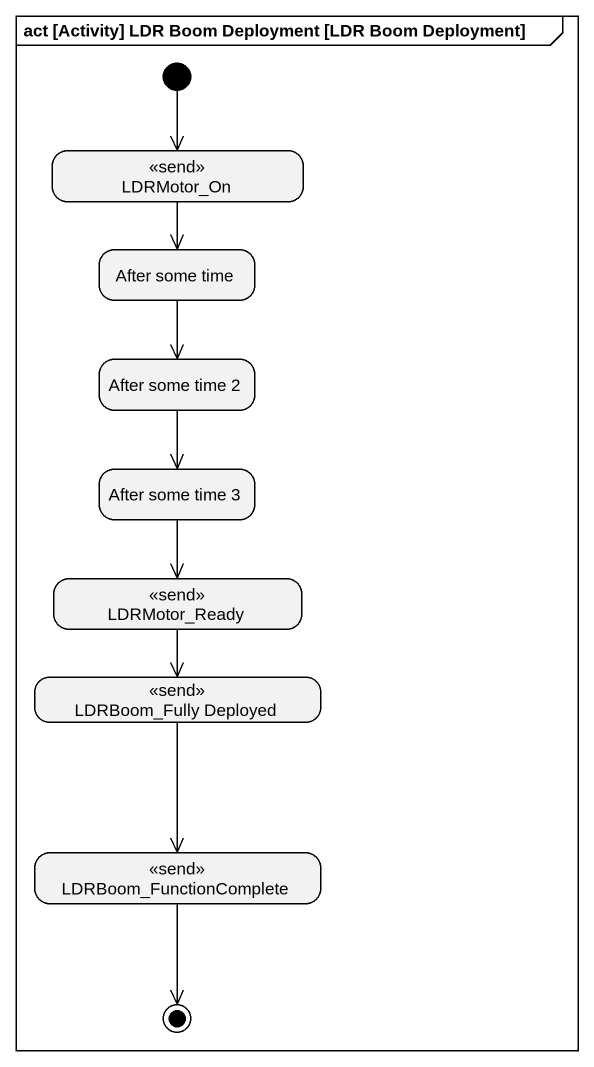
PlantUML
@startuml
mainframe act [Activity] LDR Boom Deployment [LDR Boom Deployment]
hide empty description
state LDRMotor_On <<send>>
state "After some time" as After_some_time
state "After some time 2" as After_some_time_2
state "After some time 3" as After_some_time_3
state LDRMotor_Ready <<send>>
state "LDRBoom_Fully Deployed" as LDRBoom_Fully_Deployed <<send>>
state LDRBoom_FunctionComplete <<send>>
[*] --> LDRMotor_On
LDRMotor_On --> After_some_time
After_some_time --> After_some_time_2
After_some_time_2 --> After_some_time_3
After_some_time_3 --> LDRMotor_Ready
LDRMotor_Ready --> LDRBoom_Fully_Deployed
LDRBoom_Fully_Deployed --> LDRBoom_FunctionComplete
LDRBoom_FunctionComplete --> [*]
@enduml
